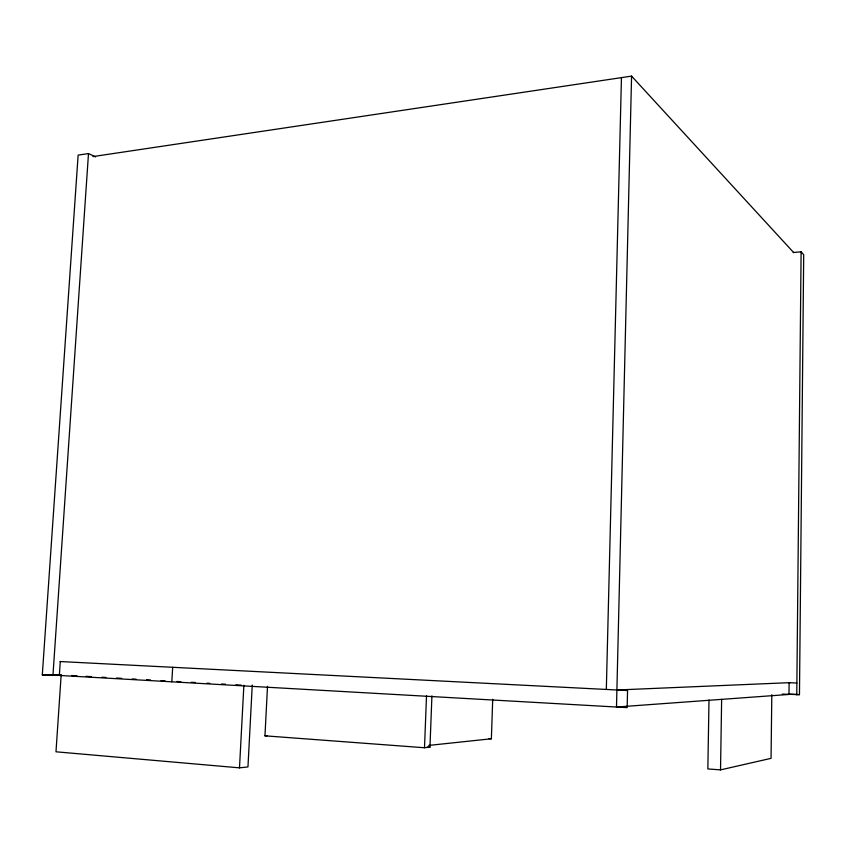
<?xml version="1.0" encoding="UTF-8"?>
<svg xmlns="http://www.w3.org/2000/svg" width="846" height="846" viewBox="0 0 846 846"><rect width="100%" height="100%" fill="white"/><g stroke="black" fill="none" stroke-linecap="round" stroke-linejoin="round"><path stroke-width="1.27" d="M782.286 694.111L799.47 694.629L803.7 254.709L801.109 251.822L793.241 252.51M789.117 682.69L788.99 694.45L616.491 707.034L631.571 76.119L93.018 156.573M796.763 694.83L801.109 251.822M771.806 694.651L771.055 758.344L720.528 769.881L707.848 768.94L709.001 699.97M720.528 769.881L721.638 699.325M606.328 689.448L621.45 77.631M428.732 745.421L491.378 738.77L492.71 699.261M267.505 686.36L264.967 735.83L424.502 747.748L426.511 695.814M424.502 747.748L429.958 747.155L431.925 695.888M61.166 674.939L55.984 751.798L239.492 767.851L243.881 685.249M252.256 685.08L247.963 766.931L239.492 767.851M171.823 681.823L172.679 667.293M52.938 675.499L88.492 153.56L78.139 155.114L42.3 674.886L61.97 675.425M60.278 661.54L59.336 675.446L627.15 707.637L627.552 690.537L60.098 661.54M264.967 735.83L267.473 735.639M616.903 689.998L790.196 682.637M42.3 674.886L60.743 674.748M788.958 682.68L796.879 683.039M790.238 694.175L799.47 694.629M71.688 675.531L76.944 675.827M86.144 676.345L91.4 676.641M101.922 677.234L105.856 677.456M116.378 678.048L121.634 678.344M132.145 678.947L136.09 679.169M146.612 679.761L150.556 679.983M161.068 680.575L165.012 680.797M176.846 681.464L180.79 681.686M191.302 682.278L195.246 682.5M207.08 683.177L209.702 683.325M221.536 683.991L225.48 684.213M235.992 684.805L241.247 685.101M488.999 738.611L491.378 738.77M427.336 746.965L429.958 747.155M88.492 153.56L95.63 156.933M631.571 76.119L793.738 252.637"/></g></svg>
